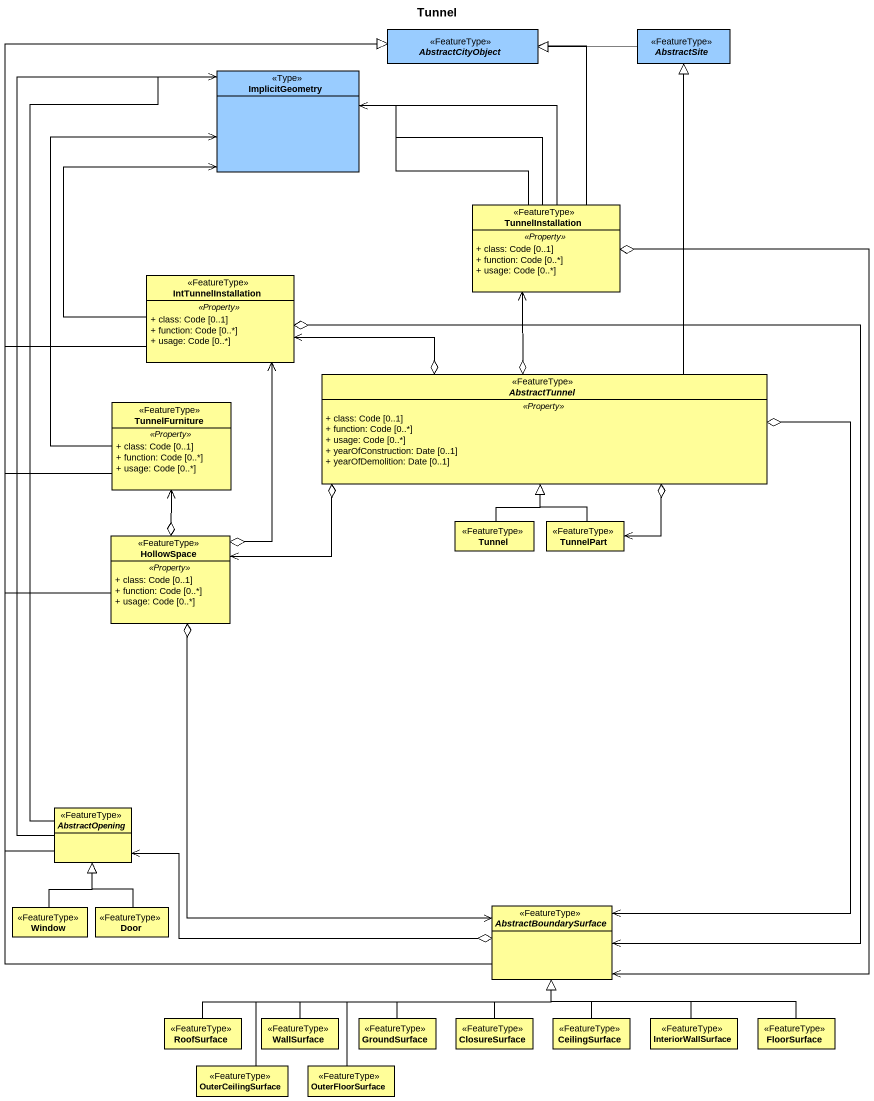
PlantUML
@startuml
title Tunnel
hide circle
hide empty members
skinparam classAttributeIconSize 0
abstract class AbstractCityObject <<FeatureType>> #99CCFF
abstract class AbstractSite <<FeatureType>> #99CCFF
class ImplicitGeometry <<Type>> #99CCFF
class TunnelInstallation <<FeatureType>> #FFFE99 {
  .. <<Property>> ..
  + class: Code [0..1]
  + function: Code [0..*]
  + usage: Code [0..*]
}
class IntTunnelInstallation <<FeatureType>> #FFFE99 {
  .. <<Property>> ..
  + class: Code [0..1]
  + function: Code [0..*]
  + usage: Code [0..*]
}
abstract class AbstractTunnel <<FeatureType>> #FFFE99 {
  .. <<Property>> ..
  + class: Code [0..1]
  + function: Code [0..*]
  + usage: Code [0..*]
  + yearOfConstruction: Date [0..1]
  + yearOfDemolition: Date [0..1]
}
class TunnelFurniture <<FeatureType>> #FFFE99 {
  .. <<Property>> ..
  + class: Code [0..1]
  + function: Code [0..*]
  + usage: Code [0..*]
}
class HollowSpace <<FeatureType>> #FFFE99 {
  .. <<Property>> ..
  + class: Code [0..1]
  + function: Code [0..*]
  + usage: Code [0..*]
}
class Tunnel <<FeatureType>> #FFFE99
class TunnelPart <<FeatureType>> #FFFE99
abstract class AbstractOpening <<FeatureType>> #FFFE99
class Window <<FeatureType>> #FFFE99
class Door <<FeatureType>> #FFFE99
abstract class AbstractBoundarySurface <<FeatureType>> #FFFE99
class RoofSurface <<FeatureType>> #FFFE99
class WallSurface <<FeatureType>> #FFFE99
class GroundSurface <<FeatureType>> #FFFE99
class ClosureSurface <<FeatureType>> #FFFE99
class CeilingSurface <<FeatureType>> #FFFE99
class InteriorWallSurface <<FeatureType>> #FFFE99
class FloorSurface <<FeatureType>> #FFFE99
class OuterCeilingSurface <<FeatureType>> #FFFE99
class OuterFloorSurface <<FeatureType>> #FFFE99
AbstractSite -left-|> AbstractCityObject
TunnelInstallation -up-|> AbstractCityObject
TunnelInstallation -left-> ImplicitGeometry
TunnelInstallation -left-> ImplicitGeometry
TunnelInstallation -left-> ImplicitGeometry
TunnelInstallation <--o AbstractTunnel
IntTunnelInstallation -up-|> AbstractCityObject
IntTunnelInstallation -up-> ImplicitGeometry
IntTunnelInstallation <-right-o AbstractTunnel
IntTunnelInstallation <--o HollowSpace
AbstractTunnel -up-|> AbstractSite
TunnelFurniture -up-|> AbstractCityObject
TunnelFurniture -up-> ImplicitGeometry
TunnelFurniture <--o HollowSpace
HollowSpace -up-|> AbstractCityObject
HollowSpace <-right-o AbstractTunnel
Tunnel -up-|> AbstractTunnel
TunnelPart <-up-o AbstractTunnel
TunnelPart -up-|> AbstractTunnel
AbstractOpening -up-|> AbstractCityObject
AbstractOpening -up-> ImplicitGeometry
AbstractOpening -up-> ImplicitGeometry
AbstractOpening <-right-o AbstractBoundarySurface
Window -up-|> AbstractOpening
Door -up-|> AbstractOpening
AbstractBoundarySurface -up-|> AbstractCityObject
AbstractBoundarySurface <-up-o TunnelInstallation
AbstractBoundarySurface <-up-o IntTunnelInstallation
AbstractBoundarySurface <-up-o AbstractTunnel
AbstractBoundarySurface <-up-o HollowSpace
RoofSurface -right-|> AbstractBoundarySurface
WallSurface -right-|> AbstractBoundarySurface
GroundSurface -right-|> AbstractBoundarySurface
ClosureSurface -up-|> AbstractBoundarySurface
CeilingSurface -up-|> AbstractBoundarySurface
InteriorWallSurface -up-|> AbstractBoundarySurface
FloorSurface -left-|> AbstractBoundarySurface
OuterCeilingSurface -right-|> AbstractBoundarySurface
OuterFloorSurface -up-|> AbstractBoundarySurface
@enduml
